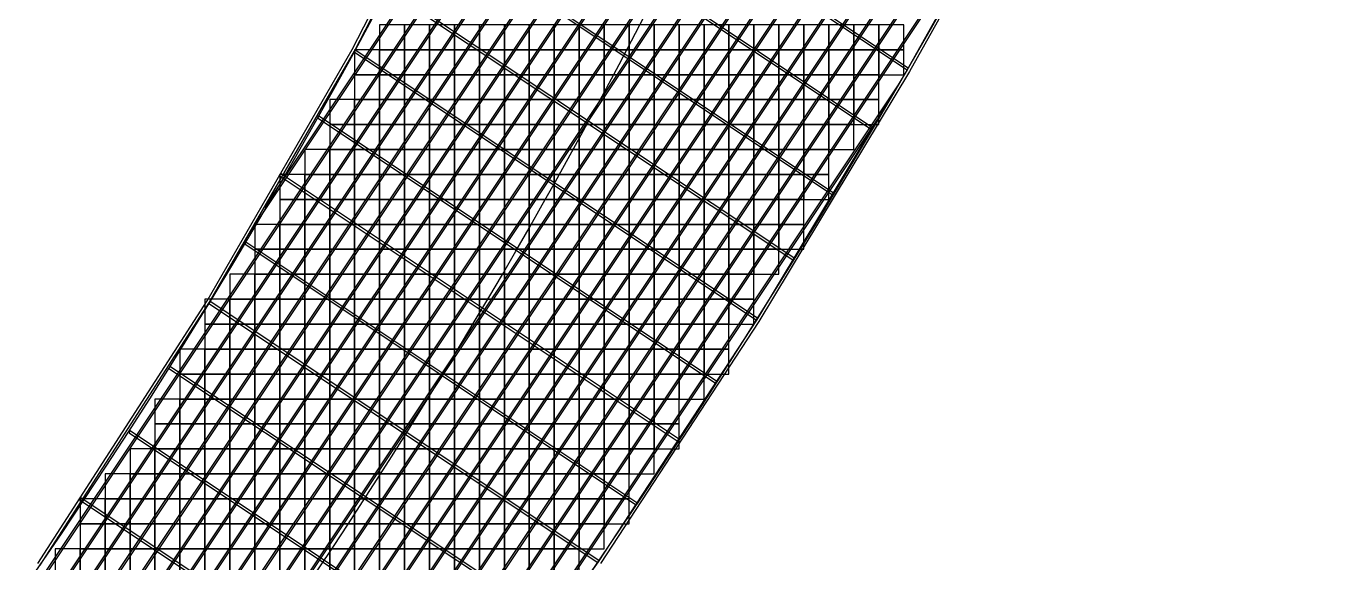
# Model space of a CAD drawing. Extents: x -31693 to 409283, y -98233 to 151957.
# Drawn here: x 114467 to 140801, y 24936 to 35686 of the extents above; entities that cross this region are included whole.
import ezdxf

# ---------------------------------------------------------------- set-up
doc = ezdxf.new("R2010")
doc.units = 0
doc.header["$LTSCALE"] = 1000
doc.header["$MEASUREMENT"] = 0
for name, color, linetype in [('500浮箱', 162, 'Continuous'), ('A-G-VISIBLE', 9, 'Continuous'), ('主龙骨', 4, 'Continuous'), ('边梁（14a槽钢', 3, 'Continuous'), ('龙骨', 10, 'Continuous')]:
    doc.layers.add(name, color=color, linetype=linetype)

# ---------------------------------------------------------------- blocks, each defined once
blk = doc.blocks.new('dasd')
at = {"layer": 'A-G-VISIBLE', "linetype": 'Continuous'}
for centre, radius, start, end in [((-132879.454, 42145.346), 121.404, 314.68966, 338.95615), ((-132898.334, 42165.736), 157.69, 318.2193, 335.49083)]:
    blk.add_arc(centre, radius, start, end, dxfattribs=at)

msp = doc.modelspace()

# ---------------------------------------------------------------- linework, layer by layer
at = {"layer": '500浮箱', "elevation": 2850}
for points in [[(121545, 35216), (122045, 35216), (122045, 35716), (121545, 35716)], [(122045, 35216), (122545, 35216), (122545, 35716), (122045, 35716)], [(122545, 35216), (123045, 35216), (123045, 35716), (122545, 35716)], [(123045, 35216), (123545, 35216), (123545, 35716), (123045, 35716)], [(123545, 35216), (124045, 35216), (124045, 35716), (123545, 35716)], [(124045, 35216), (124545, 35216), (124545, 35716), (124045, 35716)], [(124545, 35216), (125045, 35216), (125045, 35716), (124545, 35716)], [(125045, 35216), (125545, 35216), (125545, 35716), (125045, 35716)], [(125545, 35216), (126045, 35216), (126045, 35716), (125545, 35716)], [(126045, 35216), (126545, 35216), (126545, 35716), (126045, 35716)], [(126545, 35216), (127045, 35216), (127045, 35716), (126545, 35716)], [(127045, 35216), (127545, 35216), (127545, 35716), (127045, 35716)], [(127545, 35216), (128045, 35216), (128045, 35716), (127545, 35716)], [(128045, 35216), (128545, 35216), (128545, 35716), (128045, 35716)], [(128545, 35216), (129045, 35216), (129045, 35716), (128545, 35716)], [(129045, 35216), (129545, 35216), (129545, 35716), (129045, 35716)], [(129545, 35216), (130045, 35216), (130045, 35716), (129545, 35716)], [(130045, 35216), (130545, 35216), (130545, 35716), (130045, 35716)], [(130545, 35216), (131045, 35216), (131045, 35716), (130545, 35716)], [(131045, 35216), (131545, 35216), (131545, 35716), (131045, 35716)], [(131545, 35216), (132045, 35216), (132045, 35716), (131545, 35716)], [(121045, 34716), (121545, 34716), (121545, 35216), (121045, 35216)], [(121545, 34716), (122045, 34716), (122045, 35216), (121545, 35216)], [(122045, 34716), (122545, 34716), (122545, 35216), (122045, 35216)], [(122545, 34716), (123045, 34716), (123045, 35216), (122545, 35216)], [(123045, 34716), (123545, 34716), (123545, 35216), (123045, 35216)], [(123545, 34716), (124045, 34716), (124045, 35216), (123545, 35216)], [(124045, 34716), (124545, 34716), (124545, 35216), (124045, 35216)], [(124545, 34716), (125045, 34716), (125045, 35216), (124545, 35216)], [(125045, 34716), (125545, 34716), (125545, 35216), (125045, 35216)], [(125545, 34716), (126045, 34716), (126045, 35216), (125545, 35216)], [(126045, 34716), (126545, 34716), (126545, 35216), (126045, 35216)], [(126545, 34716), (127045, 34716), (127045, 35216), (126545, 35216)], [(127045, 34716), (127545, 34716), (127545, 35216), (127045, 35216)], [(127545, 34716), (128045, 34716), (128045, 35216), (127545, 35216)], [(128045, 34716), (128545, 34716), (128545, 35216), (128045, 35216)], [(128545, 34716), (129045, 34716), (129045, 35216), (128545, 35216)], [(129045, 34716), (129545, 34716), (129545, 35216), (129045, 35216)], [(129545, 34716), (130045, 34716), (130045, 35216), (129545, 35216)], [(130045, 34716), (130545, 34716), (130545, 35216), (130045, 35216)], [(130545, 34716), (131045, 34716), (131045, 35216), (130545, 35216)], [(131045, 34716), (131545, 34716), (131545, 35216), (131045, 35216)], [(131545, 34716), (132045, 34716), (132045, 35216), (131545, 35216)], [(121045, 34216), (121545, 34216), (121545, 34716), (121045, 34716)], [(121545, 34216), (122045, 34216), (122045, 34716), (121545, 34716)], [(122045, 34216), (122545, 34216), (122545, 34716), (122045, 34716)], [(122545, 34216), (123045, 34216), (123045, 34716), (122545, 34716)], [(123045, 34216), (123545, 34216), (123545, 34716), (123045, 34716)], [(123545, 34216), (124045, 34216), (124045, 34716), (123545, 34716)], [(124045, 34216), (124545, 34216), (124545, 34716), (124045, 34716)], [(124545, 34216), (125045, 34216), (125045, 34716), (124545, 34716)], [(125045, 34216), (125545, 34216), (125545, 34716), (125045, 34716)], [(125545, 34216), (126045, 34216), (126045, 34716), (125545, 34716)], [(126045, 34216), (126545, 34216), (126545, 34716), (126045, 34716)], [(126545, 34216), (127045, 34216), (127045, 34716), (126545, 34716)], [(127045, 34216), (127545, 34216), (127545, 34716), (127045, 34716)], [(127545, 34216), (128045, 34216), (128045, 34716), (127545, 34716)], [(128045, 34216), (128545, 34216), (128545, 34716), (128045, 34716)], [(128545, 34216), (129045, 34216), (129045, 34716), (128545, 34716)], [(129045, 34216), (129545, 34216), (129545, 34716), (129045, 34716)], [(129545, 34216), (130045, 34216), (130045, 34716), (129545, 34716)], [(130045, 34216), (130545, 34216), (130545, 34716), (130045, 34716)], [(130545, 34216), (131045, 34216), (131045, 34716), (130545, 34716)], [(131045, 34216), (131545, 34216), (131545, 34716), (131045, 34716)], [(120545, 33716), (121045, 33716), (121045, 34216), (120545, 34216)], [(121045, 33716), (121545, 33716), (121545, 34216), (121045, 34216)], [(121545, 33716), (122045, 33716), (122045, 34216), (121545, 34216)], [(122045, 33716), (122545, 33716), (122545, 34216), (122045, 34216)], [(122545, 33716), (123045, 33716), (123045, 34216), (122545, 34216)], [(123045, 33716), (123545, 33716), (123545, 34216), (123045, 34216)], [(123545, 33716), (124045, 33716), (124045, 34216), (123545, 34216)], [(124045, 33716), (124545, 33716), (124545, 34216), (124045, 34216)], [(124545, 33716), (125045, 33716), (125045, 34216), (124545, 34216)], [(125045, 33716), (125545, 33716), (125545, 34216), (125045, 34216)], [(125545, 33716), (126045, 33716), (126045, 34216), (125545, 34216)], [(126045, 33716), (126545, 33716), (126545, 34216), (126045, 34216)], [(126545, 33716), (127045, 33716), (127045, 34216), (126545, 34216)], [(127045, 33716), (127545, 33716), (127545, 34216), (127045, 34216)], [(127545, 33716), (128045, 33716), (128045, 34216), (127545, 34216)], [(128045, 33716), (128545, 33716), (128545, 34216), (128045, 34216)], [(128545, 33716), (129045, 33716), (129045, 34216), (128545, 34216)], [(129045, 33716), (129545, 33716), (129545, 34216), (129045, 34216)], [(129545, 33716), (130045, 33716), (130045, 34216), (129545, 34216)], [(130045, 33716), (130545, 33716), (130545, 34216), (130045, 34216)], [(130545, 33716), (131045, 33716), (131045, 34216), (130545, 34216)], [(131045, 33716), (131545, 33716), (131545, 34216), (131045, 34216)], [(120545, 33216), (121045, 33216), (121045, 33716), (120545, 33716)], [(121045, 33216), (121545, 33216), (121545, 33716), (121045, 33716)], [(121545, 33216), (122045, 33216), (122045, 33716), (121545, 33716)], [(122045, 33216), (122545, 33216), (122545, 33716), (122045, 33716)], [(122545, 33216), (123045, 33216), (123045, 33716), (122545, 33716)], [(123045, 33216), (123545, 33216), (123545, 33716), (123045, 33716)], [(123545, 33216), (124045, 33216), (124045, 33716), (123545, 33716)], [(124045, 33216), (124545, 33216), (124545, 33716), (124045, 33716)], [(124545, 33216), (125045, 33216), (125045, 33716), (124545, 33716)], [(125045, 33216), (125545, 33216), (125545, 33716), (125045, 33716)], [(125545, 33216), (126045, 33216), (126045, 33716), (125545, 33716)], [(126045, 33216), (126545, 33216), (126545, 33716), (126045, 33716)], [(126545, 33216), (127045, 33216), (127045, 33716), (126545, 33716)], [(127045, 33216), (127545, 33216), (127545, 33716), (127045, 33716)], [(127545, 33216), (128045, 33216), (128045, 33716), (127545, 33716)], [(128045, 33216), (128545, 33216), (128545, 33716), (128045, 33716)], [(128545, 33216), (129045, 33216), (129045, 33716), (128545, 33716)], [(129045, 33216), (129545, 33216), (129545, 33716), (129045, 33716)], [(129545, 33216), (130045, 33216), (130045, 33716), (129545, 33716)], [(130045, 33216), (130545, 33216), (130545, 33716), (130045, 33716)], [(130545, 33216), (131045, 33216), (131045, 33716), (130545, 33716)], [(120045, 32716), (120545, 32716), (120545, 33216), (120045, 33216)], [(120545, 32716), (121045, 32716), (121045, 33216), (120545, 33216)], [(121045, 32716), (121545, 32716), (121545, 33216), (121045, 33216)], [(121545, 32716), (122045, 32716), (122045, 33216), (121545, 33216)], [(122045, 32716), (122545, 32716), (122545, 33216), (122045, 33216)], [(122545, 32716), (123045, 32716), (123045, 33216), (122545, 33216)], [(123045, 32716), (123545, 32716), (123545, 33216), (123045, 33216)], [(123545, 32716), (124045, 32716), (124045, 33216), (123545, 33216)], [(124045, 32716), (124545, 32716), (124545, 33216), (124045, 33216)], [(124545, 32716), (125045, 32716), (125045, 33216), (124545, 33216)], [(125045, 32716), (125545, 32716), (125545, 33216), (125045, 33216)], [(125545, 32716), (126045, 32716), (126045, 33216), (125545, 33216)], [(126045, 32716), (126545, 32716), (126545, 33216), (126045, 33216)], [(126545, 32716), (127045, 32716), (127045, 33216), (126545, 33216)], [(127045, 32716), (127545, 32716), (127545, 33216), (127045, 33216)], [(127545, 32716), (128045, 32716), (128045, 33216), (127545, 33216)], [(128045, 32716), (128545, 32716), (128545, 33216), (128045, 33216)], [(128545, 32716), (129045, 32716), (129045, 33216), (128545, 33216)], [(129045, 32716), (129545, 32716), (129545, 33216), (129045, 33216)], [(129545, 32716), (130045, 32716), (130045, 33216), (129545, 33216)], [(130045, 32716), (130545, 32716), (130545, 33216), (130045, 33216)], [(119545, 32216), (120045, 32216), (120045, 32716), (119545, 32716)], [(120045, 32216), (120545, 32216), (120545, 32716), (120045, 32716)], [(120545, 32216), (121045, 32216), (121045, 32716), (120545, 32716)], [(121045, 32216), (121545, 32216), (121545, 32716), (121045, 32716)], [(121545, 32216), (122045, 32216), (122045, 32716), (121545, 32716)], [(122045, 32216), (122545, 32216), (122545, 32716), (122045, 32716)], [(122545, 32216), (123045, 32216), (123045, 32716), (122545, 32716)], [(123045, 32216), (123545, 32216), (123545, 32716), (123045, 32716)], [(123545, 32216), (124045, 32216), (124045, 32716), (123545, 32716)], [(124045, 32216), (124545, 32216), (124545, 32716), (124045, 32716)], [(124545, 32216), (125045, 32216), (125045, 32716), (124545, 32716)], [(125045, 32216), (125545, 32216), (125545, 32716), (125045, 32716)], [(125545, 32216), (126045, 32216), (126045, 32716), (125545, 32716)], [(126045, 32216), (126545, 32216), (126545, 32716), (126045, 32716)], [(126545, 32216), (127045, 32216), (127045, 32716), (126545, 32716)], [(127045, 32216), (127545, 32216), (127545, 32716), (127045, 32716)], [(127545, 32216), (128045, 32216), (128045, 32716), (127545, 32716)], [(128045, 32216), (128545, 32216), (128545, 32716), (128045, 32716)], [(128545, 32216), (129045, 32216), (129045, 32716), (128545, 32716)], [(129045, 32216), (129545, 32216), (129545, 32716), (129045, 32716)], [(129545, 32216), (130045, 32216), (130045, 32716), (129545, 32716)], [(130045, 32216), (130545, 32216), (130545, 32716), (130045, 32716)], [(119545, 31716), (120045, 31716), (120045, 32216), (119545, 32216)], [(120045, 31716), (120545, 31716), (120545, 32216), (120045, 32216)], [(120545, 31716), (121045, 31716), (121045, 32216), (120545, 32216)], [(121045, 31716), (121545, 31716), (121545, 32216), (121045, 32216)], [(121545, 31716), (122045, 31716), (122045, 32216), (121545, 32216)], [(122045, 31716), (122545, 31716), (122545, 32216), (122045, 32216)], [(122545, 31716), (123045, 31716), (123045, 32216), (122545, 32216)], [(123045, 31716), (123545, 31716), (123545, 32216), (123045, 32216)], [(123545, 31716), (124045, 31716), (124045, 32216), (123545, 32216)], [(124045, 31716), (124545, 31716), (124545, 32216), (124045, 32216)], [(124545, 31716), (125045, 31716), (125045, 32216), (124545, 32216)], [(125045, 31716), (125545, 31716), (125545, 32216), (125045, 32216)], [(125545, 31716), (126045, 31716), (126045, 32216), (125545, 32216)], [(126045, 31716), (126545, 31716), (126545, 32216), (126045, 32216)], [(126545, 31716), (127045, 31716), (127045, 32216), (126545, 32216)], [(127045, 31716), (127545, 31716), (127545, 32216), (127045, 32216)], [(127545, 31716), (128045, 31716), (128045, 32216), (127545, 32216)], [(128045, 31716), (128545, 31716), (128545, 32216), (128045, 32216)], [(128545, 31716), (129045, 31716), (129045, 32216), (128545, 32216)], [(129045, 31716), (129545, 31716), (129545, 32216), (129045, 32216)], [(129545, 31716), (130045, 31716), (130045, 32216), (129545, 32216)], [(119045, 31216), (119545, 31216), (119545, 31716), (119045, 31716)], [(119545, 31216), (120045, 31216), (120045, 31716), (119545, 31716)], [(120045, 31216), (120545, 31216), (120545, 31716), (120045, 31716)], [(120545, 31216), (121045, 31216), (121045, 31716), (120545, 31716)], [(121045, 31216), (121545, 31216), (121545, 31716), (121045, 31716)], [(121545, 31216), (122045, 31216), (122045, 31716), (121545, 31716)], [(122045, 31216), (122545, 31216), (122545, 31716), (122045, 31716)], [(122545, 31216), (123045, 31216), (123045, 31716), (122545, 31716)], [(123045, 31216), (123545, 31216), (123545, 31716), (123045, 31716)], [(123545, 31216), (124045, 31216), (124045, 31716), (123545, 31716)], [(124045, 31216), (124545, 31216), (124545, 31716), (124045, 31716)], [(124545, 31216), (125045, 31216), (125045, 31716), (124545, 31716)], [(125045, 31216), (125545, 31216), (125545, 31716), (125045, 31716)], [(125545, 31216), (126045, 31216), (126045, 31716), (125545, 31716)], [(126045, 31216), (126545, 31216), (126545, 31716), (126045, 31716)], [(126545, 31216), (127045, 31216), (127045, 31716), (126545, 31716)], [(127045, 31216), (127545, 31216), (127545, 31716), (127045, 31716)], [(127545, 31216), (128045, 31216), (128045, 31716), (127545, 31716)], [(128045, 31216), (128545, 31216), (128545, 31716), (128045, 31716)], [(128545, 31216), (129045, 31216), (129045, 31716), (128545, 31716)], [(129045, 31216), (129545, 31216), (129545, 31716), (129045, 31716)], [(129545, 31216), (130045, 31216), (130045, 31716), (129545, 31716)], [(119045, 30716), (119545, 30716), (119545, 31216), (119045, 31216)], [(119545, 30716), (120045, 30716), (120045, 31216), (119545, 31216)], [(120045, 30716), (120545, 30716), (120545, 31216), (120045, 31216)], [(120545, 30716), (121045, 30716), (121045, 31216), (120545, 31216)], [(121045, 30716), (121545, 30716), (121545, 31216), (121045, 31216)], [(121545, 30716), (122045, 30716), (122045, 31216), (121545, 31216)], [(122045, 30716), (122545, 30716), (122545, 31216), (122045, 31216)], [(122545, 30716), (123045, 30716), (123045, 31216), (122545, 31216)], [(123045, 30716), (123545, 30716), (123545, 31216), (123045, 31216)], [(123545, 30716), (124045, 30716), (124045, 31216), (123545, 31216)], [(124045, 30716), (124545, 30716), (124545, 31216), (124045, 31216)], [(124545, 30716), (125045, 30716), (125045, 31216), (124545, 31216)], [(125045, 30716), (125545, 30716), (125545, 31216), (125045, 31216)], [(125545, 30716), (126045, 30716), (126045, 31216), (125545, 31216)], [(126045, 30716), (126545, 30716), (126545, 31216), (126045, 31216)], [(126545, 30716), (127045, 30716), (127045, 31216), (126545, 31216)], [(127045, 30716), (127545, 30716), (127545, 31216), (127045, 31216)], [(127545, 30716), (128045, 30716), (128045, 31216), (127545, 31216)], [(128045, 30716), (128545, 30716), (128545, 31216), (128045, 31216)], [(128545, 30716), (129045, 30716), (129045, 31216), (128545, 31216)], [(129045, 30716), (129545, 30716), (129545, 31216), (129045, 31216)], [(118545, 30216), (119045, 30216), (119045, 30716), (118545, 30716)], [(119045, 30216), (119545, 30216), (119545, 30716), (119045, 30716)], [(119545, 30216), (120045, 30216), (120045, 30716), (119545, 30716)], [(120045, 30216), (120545, 30216), (120545, 30716), (120045, 30716)], [(120545, 30216), (121045, 30216), (121045, 30716), (120545, 30716)], [(121045, 30216), (121545, 30216), (121545, 30716), (121045, 30716)], [(121545, 30216), (122045, 30216), (122045, 30716), (121545, 30716)], [(122045, 30216), (122545, 30216), (122545, 30716), (122045, 30716)], [(122545, 30216), (123045, 30216), (123045, 30716), (122545, 30716)], [(123045, 30216), (123545, 30216), (123545, 30716), (123045, 30716)], [(123545, 30216), (124045, 30216), (124045, 30716), (123545, 30716)], [(124045, 30216), (124545, 30216), (124545, 30716), (124045, 30716)], [(124545, 30216), (125045, 30216), (125045, 30716), (124545, 30716)], [(125045, 30216), (125545, 30216), (125545, 30716), (125045, 30716)], [(125545, 30216), (126045, 30216), (126045, 30716), (125545, 30716)], [(126045, 30216), (126545, 30216), (126545, 30716), (126045, 30716)], [(126545, 30216), (127045, 30216), (127045, 30716), (126545, 30716)], [(127045, 30216), (127545, 30216), (127545, 30716), (127045, 30716)], [(127545, 30216), (128045, 30216), (128045, 30716), (127545, 30716)], [(128045, 30216), (128545, 30216), (128545, 30716), (128045, 30716)], [(128545, 30216), (129045, 30216), (129045, 30716), (128545, 30716)], [(118045, 29716), (118545, 29716), (118545, 30216), (118045, 30216)], [(118545, 29716), (119045, 29716), (119045, 30216), (118545, 30216)], [(119045, 29716), (119545, 29716), (119545, 30216), (119045, 30216)], [(119545, 29716), (120045, 29716), (120045, 30216), (119545, 30216)], [(120045, 29716), (120545, 29716), (120545, 30216), (120045, 30216)], [(120545, 29716), (121045, 29716), (121045, 30216), (120545, 30216)], [(121045, 29716), (121545, 29716), (121545, 30216), (121045, 30216)], [(121545, 29716), (122045, 29716), (122045, 30216), (121545, 30216)], [(122045, 29716), (122545, 29716), (122545, 30216), (122045, 30216)], [(122545, 29716), (123045, 29716), (123045, 30216), (122545, 30216)], [(123045, 29716), (123545, 29716), (123545, 30216), (123045, 30216)], [(123545, 29716), (124045, 29716), (124045, 30216), (123545, 30216)], [(124045, 29716), (124545, 29716), (124545, 30216), (124045, 30216)], [(124545, 29716), (125045, 29716), (125045, 30216), (124545, 30216)], [(125045, 29716), (125545, 29716), (125545, 30216), (125045, 30216)], [(125545, 29716), (126045, 29716), (126045, 30216), (125545, 30216)], [(126045, 29716), (126545, 29716), (126545, 30216), (126045, 30216)], [(126545, 29716), (127045, 29716), (127045, 30216), (126545, 30216)], [(127045, 29716), (127545, 29716), (127545, 30216), (127045, 30216)], [(127545, 29716), (128045, 29716), (128045, 30216), (127545, 30216)], [(128045, 29716), (128545, 29716), (128545, 30216), (128045, 30216)], [(128545, 29716), (129045, 29716), (129045, 30216), (128545, 30216)], [(118045, 29216), (118545, 29216), (118545, 29716), (118045, 29716)], [(118545, 29216), (119045, 29216), (119045, 29716), (118545, 29716)], [(119045, 29216), (119545, 29216), (119545, 29716), (119045, 29716)], [(119545, 29216), (120045, 29216), (120045, 29716), (119545, 29716)], [(120045, 29216), (120545, 29216), (120545, 29716), (120045, 29716)], [(120545, 29216), (121045, 29216), (121045, 29716), (120545, 29716)], [(121045, 29216), (121545, 29216), (121545, 29716), (121045, 29716)], [(121545, 29216), (122045, 29216), (122045, 29716), (121545, 29716)], [(122045, 29216), (122545, 29216), (122545, 29716), (122045, 29716)], [(122545, 29216), (123045, 29216), (123045, 29716), (122545, 29716)], [(123045, 29216), (123545, 29216), (123545, 29716), (123045, 29716)], [(123545, 29216), (124045, 29216), (124045, 29716), (123545, 29716)], [(124045, 29216), (124545, 29216), (124545, 29716), (124045, 29716)], [(124545, 29216), (125045, 29216), (125045, 29716), (124545, 29716)], [(125045, 29216), (125545, 29216), (125545, 29716), (125045, 29716)], [(125545, 29216), (126045, 29216), (126045, 29716), (125545, 29716)], [(126045, 29216), (126545, 29216), (126545, 29716), (126045, 29716)], [(126545, 29216), (127045, 29216), (127045, 29716), (126545, 29716)], [(127045, 29216), (127545, 29216), (127545, 29716), (127045, 29716)], [(127545, 29216), (128045, 29216), (128045, 29716), (127545, 29716)], [(128045, 29216), (128545, 29216), (128545, 29716), (128045, 29716)], [(117545, 28716), (118045, 28716), (118045, 29216), (117545, 29216)], [(118045, 28716), (118545, 28716), (118545, 29216), (118045, 29216)], [(118545, 28716), (119045, 28716), (119045, 29216), (118545, 29216)], [(119045, 28716), (119545, 28716), (119545, 29216), (119045, 29216)], [(119545, 28716), (120045, 28716), (120045, 29216), (119545, 29216)], [(120045, 28716), (120545, 28716), (120545, 29216), (120045, 29216)], [(120545, 28716), (121045, 28716), (121045, 29216), (120545, 29216)], [(121045, 28716), (121545, 28716), (121545, 29216), (121045, 29216)], [(121545, 28716), (122045, 28716), (122045, 29216), (121545, 29216)], [(122045, 28716), (122545, 28716), (122545, 29216), (122045, 29216)], [(122545, 28716), (123045, 28716), (123045, 29216), (122545, 29216)], [(123045, 28716), (123545, 28716), (123545, 29216), (123045, 29216)], [(123545, 28716), (124045, 28716), (124045, 29216), (123545, 29216)], [(124045, 28716), (124545, 28716), (124545, 29216), (124045, 29216)], [(124545, 28716), (125045, 28716), (125045, 29216), (124545, 29216)], [(125045, 28716), (125545, 28716), (125545, 29216), (125045, 29216)], [(125545, 28716), (126045, 28716), (126045, 29216), (125545, 29216)], [(126045, 28716), (126545, 28716), (126545, 29216), (126045, 29216)], [(126545, 28716), (127045, 28716), (127045, 29216), (126545, 29216)], [(127045, 28716), (127545, 28716), (127545, 29216), (127045, 29216)], [(127545, 28716), (128045, 28716), (128045, 29216), (127545, 29216)], [(128045, 28716), (128545, 28716), (128545, 29216), (128045, 29216)], [(117545, 28216), (118045, 28216), (118045, 28716), (117545, 28716)], [(118045, 28216), (118545, 28216), (118545, 28716), (118045, 28716)], [(118545, 28216), (119045, 28216), (119045, 28716), (118545, 28716)], [(119045, 28216), (119545, 28216), (119545, 28716), (119045, 28716)], [(119545, 28216), (120045, 28216), (120045, 28716), (119545, 28716)], [(120045, 28216), (120545, 28216), (120545, 28716), (120045, 28716)], [(120545, 28216), (121045, 28216), (121045, 28716), (120545, 28716)], [(121045, 28216), (121545, 28216), (121545, 28716), (121045, 28716)], [(121545, 28216), (122045, 28216), (122045, 28716), (121545, 28716)], [(122045, 28216), (122545, 28216), (122545, 28716), (122045, 28716)], [(122545, 28216), (123045, 28216), (123045, 28716), (122545, 28716)], [(123045, 28216), (123545, 28216), (123545, 28716), (123045, 28716)], [(123545, 28216), (124045, 28216), (124045, 28716), (123545, 28716)], [(124045, 28216), (124545, 28216), (124545, 28716), (124045, 28716)], [(124545, 28216), (125045, 28216), (125045, 28716), (124545, 28716)], [(125045, 28216), (125545, 28216), (125545, 28716), (125045, 28716)], [(125545, 28216), (126045, 28216), (126045, 28716), (125545, 28716)], [(126045, 28216), (126545, 28216), (126545, 28716), (126045, 28716)], [(126545, 28216), (127045, 28216), (127045, 28716), (126545, 28716)], [(127045, 28216), (127545, 28216), (127545, 28716), (127045, 28716)], [(127545, 28216), (128045, 28216), (128045, 28716), (127545, 28716)], [(117045, 27716), (117545, 27716), (117545, 28216), (117045, 28216)], [(117545, 27716), (118045, 27716), (118045, 28216), (117545, 28216)], [(118045, 27716), (118545, 27716), (118545, 28216), (118045, 28216)], [(118545, 27716), (119045, 27716), (119045, 28216), (118545, 28216)], [(119045, 27716), (119545, 27716), (119545, 28216), (119045, 28216)], [(119545, 27716), (120045, 27716), (120045, 28216), (119545, 28216)], [(120045, 27716), (120545, 27716), (120545, 28216), (120045, 28216)], [(120545, 27716), (121045, 27716), (121045, 28216), (120545, 28216)], [(121045, 27716), (121545, 27716), (121545, 28216), (121045, 28216)], [(121545, 27716), (122045, 27716), (122045, 28216), (121545, 28216)], [(122045, 27716), (122545, 27716), (122545, 28216), (122045, 28216)], [(122545, 27716), (123045, 27716), (123045, 28216), (122545, 28216)], [(123045, 27716), (123545, 27716), (123545, 28216), (123045, 28216)], [(123545, 27716), (124045, 27716), (124045, 28216), (123545, 28216)], [(124045, 27716), (124545, 27716), (124545, 28216), (124045, 28216)], [(124545, 27716), (125045, 27716), (125045, 28216), (124545, 28216)], [(125045, 27716), (125545, 27716), (125545, 28216), (125045, 28216)], [(125545, 27716), (126045, 27716), (126045, 28216), (125545, 28216)], [(126045, 27716), (126545, 27716), (126545, 28216), (126045, 28216)], [(126545, 27716), (127045, 27716), (127045, 28216), (126545, 28216)], [(127045, 27716), (127545, 27716), (127545, 28216), (127045, 28216)], [(117045, 27216), (117545, 27216), (117545, 27716), (117045, 27716)], [(117545, 27216), (118045, 27216), (118045, 27716), (117545, 27716)], [(118045, 27216), (118545, 27216), (118545, 27716), (118045, 27716)], [(118545, 27216), (119045, 27216), (119045, 27716), (118545, 27716)], [(119045, 27216), (119545, 27216), (119545, 27716), (119045, 27716)], [(119545, 27216), (120045, 27216), (120045, 27716), (119545, 27716)], [(120045, 27216), (120545, 27216), (120545, 27716), (120045, 27716)], [(120545, 27216), (121045, 27216), (121045, 27716), (120545, 27716)], [(121045, 27216), (121545, 27216), (121545, 27716), (121045, 27716)], [(121545, 27216), (122045, 27216), (122045, 27716), (121545, 27716)], [(122045, 27216), (122545, 27216), (122545, 27716), (122045, 27716)], [(122545, 27216), (123045, 27216), (123045, 27716), (122545, 27716)], [(123045, 27216), (123545, 27216), (123545, 27716), (123045, 27716)], [(123545, 27216), (124045, 27216), (124045, 27716), (123545, 27716)], [(124045, 27216), (124545, 27216), (124545, 27716), (124045, 27716)], [(124545, 27216), (125045, 27216), (125045, 27716), (124545, 27716)], [(125045, 27216), (125545, 27216), (125545, 27716), (125045, 27716)], [(125545, 27216), (126045, 27216), (126045, 27716), (125545, 27716)], [(126045, 27216), (126545, 27216), (126545, 27716), (126045, 27716)], [(126545, 27216), (127045, 27216), (127045, 27716), (126545, 27716)], [(127045, 27216), (127545, 27216), (127545, 27716), (127045, 27716)], [(116545, 26716), (117045, 26716), (117045, 27216), (116545, 27216)], [(117045, 26716), (117545, 26716), (117545, 27216), (117045, 27216)], [(117545, 26716), (118045, 26716), (118045, 27216), (117545, 27216)], [(118045, 26716), (118545, 26716), (118545, 27216), (118045, 27216)], [(118545, 26716), (119045, 26716), (119045, 27216), (118545, 27216)], [(119045, 26716), (119545, 26716), (119545, 27216), (119045, 27216)], [(119545, 26716), (120045, 26716), (120045, 27216), (119545, 27216)], [(120045, 26716), (120545, 26716), (120545, 27216), (120045, 27216)], [(120545, 26716), (121045, 26716), (121045, 27216), (120545, 27216)], [(121045, 26716), (121545, 26716), (121545, 27216), (121045, 27216)], [(121545, 26716), (122045, 26716), (122045, 27216), (121545, 27216)], [(122045, 26716), (122545, 26716), (122545, 27216), (122045, 27216)], [(122545, 26716), (123045, 26716), (123045, 27216), (122545, 27216)], [(123045, 26716), (123545, 26716), (123545, 27216), (123045, 27216)], [(123545, 26716), (124045, 26716), (124045, 27216), (123545, 27216)], [(124045, 26716), (124545, 26716), (124545, 27216), (124045, 27216)], [(124545, 26716), (125045, 26716), (125045, 27216), (124545, 27216)], [(125045, 26716), (125545, 26716), (125545, 27216), (125045, 27216)], [(125545, 26716), (126045, 26716), (126045, 27216), (125545, 27216)], [(126045, 26716), (126545, 26716), (126545, 27216), (126045, 27216)], [(126545, 26716), (127045, 26716), (127045, 27216), (126545, 27216)], [(116045, 26216), (116545, 26216), (116545, 26716), (116045, 26716)], [(116545, 26216), (117045, 26216), (117045, 26716), (116545, 26716)], [(117045, 26216), (117545, 26216), (117545, 26716), (117045, 26716)], [(117545, 26216), (118045, 26216), (118045, 26716), (117545, 26716)], [(118045, 26216), (118545, 26216), (118545, 26716), (118045, 26716)], [(118545, 26216), (119045, 26216), (119045, 26716), (118545, 26716)], [(119045, 26216), (119545, 26216), (119545, 26716), (119045, 26716)], [(119545, 26216), (120045, 26216), (120045, 26716), (119545, 26716)], [(120045, 26216), (120545, 26216), (120545, 26716), (120045, 26716)], [(120545, 26216), (121045, 26216), (121045, 26716), (120545, 26716)], [(121045, 26216), (121545, 26216), (121545, 26716), (121045, 26716)], [(121545, 26216), (122045, 26216), (122045, 26716), (121545, 26716)], [(122045, 26216), (122545, 26216), (122545, 26716), (122045, 26716)], [(122545, 26216), (123045, 26216), (123045, 26716), (122545, 26716)], [(123045, 26216), (123545, 26216), (123545, 26716), (123045, 26716)], [(123545, 26216), (124045, 26216), (124045, 26716), (123545, 26716)], [(124045, 26216), (124545, 26216), (124545, 26716), (124045, 26716)], [(124545, 26216), (125045, 26216), (125045, 26716), (124545, 26716)], [(125045, 26216), (125545, 26216), (125545, 26716), (125045, 26716)], [(125545, 26216), (126045, 26216), (126045, 26716), (125545, 26716)], [(126045, 26216), (126545, 26216), (126545, 26716), (126045, 26716)], [(115545, 25716), (116045, 25716), (116045, 26216), (115545, 26216)], [(116045, 25716), (116545, 25716), (116545, 26216), (116045, 26216)], [(116545, 25716), (117045, 25716), (117045, 26216), (116545, 26216)], [(117045, 25716), (117545, 25716), (117545, 26216), (117045, 26216)], [(117545, 25716), (118045, 25716), (118045, 26216), (117545, 26216)], [(118045, 25716), (118545, 25716), (118545, 26216), (118045, 26216)], [(118545, 25716), (119045, 25716), (119045, 26216), (118545, 26216)], [(119045, 25716), (119545, 25716), (119545, 26216), (119045, 26216)], [(119545, 25716), (120045, 25716), (120045, 26216), (119545, 26216)], [(120045, 25716), (120545, 25716), (120545, 26216), (120045, 26216)], [(120545, 25716), (121045, 25716), (121045, 26216), (120545, 26216)], [(121045, 25716), (121545, 25716), (121545, 26216), (121045, 26216)], [(121545, 25716), (122045, 25716), (122045, 26216), (121545, 26216)], [(122045, 25716), (122545, 25716), (122545, 26216), (122045, 26216)], [(122545, 25716), (123045, 25716), (123045, 26216), (122545, 26216)], [(123045, 25716), (123545, 25716), (123545, 26216), (123045, 26216)], [(123545, 25716), (124045, 25716), (124045, 26216), (123545, 26216)], [(124045, 25716), (124545, 25716), (124545, 26216), (124045, 26216)], [(124545, 25716), (125045, 25716), (125045, 26216), (124545, 26216)], [(125045, 25716), (125545, 25716), (125545, 26216), (125045, 26216)], [(125545, 25716), (126045, 25716), (126045, 26216), (125545, 26216)], [(126045, 25716), (126545, 25716), (126545, 26216), (126045, 26216)], [(115545, 25216), (116045, 25216), (116045, 25716), (115545, 25716)], [(116045, 25216), (116545, 25216), (116545, 25716), (116045, 25716)], [(116545, 25216), (117045, 25216), (117045, 25716), (116545, 25716)], [(117045, 25216), (117545, 25216), (117545, 25716), (117045, 25716)], [(117545, 25216), (118045, 25216), (118045, 25716), (117545, 25716)], [(118045, 25216), (118545, 25216), (118545, 25716), (118045, 25716)], [(118545, 25216), (119045, 25216), (119045, 25716), (118545, 25716)], [(119045, 25216), (119545, 25216), (119545, 25716), (119045, 25716)], [(119545, 25216), (120045, 25216), (120045, 25716), (119545, 25716)], [(120045, 25216), (120545, 25216), (120545, 25716), (120045, 25716)], [(120545, 25216), (121045, 25216), (121045, 25716), (120545, 25716)], [(121045, 25216), (121545, 25216), (121545, 25716), (121045, 25716)], [(121545, 25216), (122045, 25216), (122045, 25716), (121545, 25716)], [(122045, 25216), (122545, 25216), (122545, 25716), (122045, 25716)], [(122545, 25216), (123045, 25216), (123045, 25716), (122545, 25716)], [(123045, 25216), (123545, 25216), (123545, 25716), (123045, 25716)], [(123545, 25216), (124045, 25216), (124045, 25716), (123545, 25716)], [(124045, 25216), (124545, 25216), (124545, 25716), (124045, 25716)], [(124545, 25216), (125045, 25216), (125045, 25716), (124545, 25716)], [(125045, 25216), (125545, 25216), (125545, 25716), (125045, 25716)], [(125545, 25216), (126045, 25216), (126045, 25716), (125545, 25716)], [(115045, 24716), (115545, 24716), (115545, 25216), (115045, 25216)], [(115545, 24716), (116045, 24716), (116045, 25216), (115545, 25216)], [(116045, 24716), (116545, 24716), (116545, 25216), (116045, 25216)], [(116545, 24716), (117045, 24716), (117045, 25216), (116545, 25216)], [(117045, 24716), (117545, 24716), (117545, 25216), (117045, 25216)], [(117545, 24716), (118045, 24716), (118045, 25216), (117545, 25216)], [(118045, 24716), (118545, 24716), (118545, 25216), (118045, 25216)], [(118545, 24716), (119045, 24716), (119045, 25216), (118545, 25216)], [(119045, 24716), (119545, 24716), (119545, 25216), (119045, 25216)], [(119545, 24716), (120045, 24716), (120045, 25216), (119545, 25216)], [(120045, 24716), (120545, 24716), (120545, 25216), (120045, 25216)], [(120545, 24716), (121045, 24716), (121045, 25216), (120545, 25216)], [(121045, 24716), (121545, 24716), (121545, 25216), (121045, 25216)], [(121545, 24716), (122045, 24716), (122045, 25216), (121545, 25216)], [(122045, 24716), (122545, 24716), (122545, 25216), (122045, 25216)], [(122545, 24716), (123045, 24716), (123045, 25216), (122545, 25216)], [(123045, 24716), (123545, 24716), (123545, 25216), (123045, 25216)], [(123545, 24716), (124045, 24716), (124045, 25216), (123545, 25216)], [(124045, 24716), (124545, 24716), (124545, 25216), (124045, 25216)], [(124545, 24716), (125045, 24716), (125045, 25216), (124545, 25216)], [(125045, 24716), (125545, 24716), (125545, 25216), (125045, 25216)]]:
    msp.add_lwpolyline(points, close=True, dxfattribs=at)
at = {"layer": '主龙骨', "elevation": 2850}
for points in [[(132136, 34847), (123746, 40441), (123722, 40405), (132114, 34810)], [(131436, 33647), (123110, 39198), (123086, 39162), (131414, 33610)], [(130632, 32350), (122408, 37835), (122384, 37799), (130609, 32313)], [(129843, 31043), (121705, 36467), (121681, 36432), (129821, 31006)], [(129116, 29835), (121057, 35208), (121033, 35172), (129093, 29798)], [(128293, 28576), (120326, 33887), (120302, 33851), (128270, 28540)], [(127534, 27415), (119557, 32734), (119533, 32698), (127510, 27379)], [(126699, 26139), (118866, 31359), (118842, 31323), (126675, 26103)], [(125940, 24978), (118150, 30169), (118126, 30133), (125916, 24943)], [(125057, 23734), (117345, 28866), (117321, 28830), (125032, 23698)], [(124173, 22489), (116550, 27576), (116526, 27540), (124148, 22454)], [(123209, 21132), (115557, 26234), (115533, 26198), (123184, 21097)]]:
    msp.add_lwpolyline(points, dxfattribs=at)
at = {"layer": '边梁（14a槽钢', "elevation": 2850}
for points in [[(114695, 24920), (118091, 30184), (120994, 35218), (123663, 40405), (126146, 45871), (128518, 51712), (129324, 54038), (129846, 55848)], [(114743, 24888), (118140, 30154), (121045, 35190), (123715, 40380), (126199, 45848), (128573, 51691), (129379, 54020), (129902, 55833)], [(134296, 38712), (132114, 34810), (129093, 29798), (125925, 24956), (122312, 19868)], [(134347, 38684), (132164, 34781), (129142, 29767), (125973, 24923)]]:
    msp.add_lwpolyline(points, dxfattribs=at)
at = {"layer": '龙骨'}
for p, q in [((118932, 31527, 2850), (134834, 55382, 2850)), ((134801, 55404, 2850), (119241, 32062, 2850)), ((135133, 55182, 2850), (103298, 7425, 2850)), ((103350, 7431, 2850), (135167, 55160, 2850)), ((135466, 54960, 2850), (103821, 7489, 2850)), ((103874, 7495, 2850), (135500, 54938, 2850)), ((135799, 54738, 2850), (104345, 7553, 2850)), ((104397, 7559, 2850), (135832, 54716, 2850)), ((136132, 54516, 2850), (104868, 7617, 2850)), ((104921, 7624, 2850), (136165, 54494, 2850)), ((136465, 54295, 2850), (105392, 7681, 2850)), ((105444, 7688, 2850), (136498, 54272, 2850)), ((136798, 54073, 2850), (105915, 7745, 2850)), ((105968, 7752, 2850), (136831, 54051, 2850)), ((137130, 53851, 2850), (106439, 7810, 2850)), ((106491, 7816, 2850), (137164, 53829, 2850)), ((137463, 53629, 2850), (106962, 7874, 2850)), ((107015, 7880, 2850), (137496, 53607, 2850)), ((137796, 53407, 2850), (107486, 7938, 2850)), ((107538, 7944, 2850), (137829, 53385, 2850)), ((138129, 53185, 2850), (108009, 8002, 2850)), ((108062, 8008, 2850), (138162, 53163, 2850)), ((138462, 52963, 2850), (108533, 8066, 2850)), ((108585, 8072, 2850), (138495, 52941, 2850)), ((138795, 52742, 2850), (109056, 8130, 2850)), ((109109, 8137, 2850), (138828, 52719, 2850)), ((139127, 52520, 2850), (109580, 8194, 2850)), ((109632, 8201, 2850), (139161, 52497, 2850)), ((139460, 52298, 2850), (110103, 8258, 2850)), ((110156, 8265, 2850), (139493, 52276, 2850)), ((140801, 52145, 2850), (111674, 8451, 2850)), ((139793, 52076, 2850), (110627, 8323, 2850)), ((110679, 8329, 2850), (139826, 52054, 2850)), ((111726, 8457, 2850), (140728, 51965, 2850)), ((140126, 51854, 2850), (111150, 8387, 2850)), ((111203, 8393, 2850), (140159, 51832, 2850)), ((139969, 50176, 2850), (112197, 8515, 2850)), ((112250, 8521, 2850), (139867, 49951, 2850)), ((138771, 47658, 2850), (112721, 8579, 2850)), ((112773, 8586, 2850), (138662, 47423, 2850)), ((137607, 45190, 2850), (113466, 8976, 2850)), ((113667, 9206, 2850), (137479, 44927, 2850)), ((136224, 42395, 2850), (115543, 11370, 2850)), ((115790, 11670, 2850), (136070, 42092, 2850)), ((134483, 39062, 2850), (118020, 14365, 2850)), ((118267, 14664, 2850), (134285, 38692, 2850)), ((128367, 35656, 2850), (128400, 35634, 2850)), ((128700, 35434, 2850), (128733, 35412, 2850)), ((129033, 35213, 2850), (129066, 35190, 2850)), ((129365, 34991, 2850), (129399, 34969, 2850)), ((129698, 34769, 2850), (129731, 34747, 2850)), ((131972, 34575, 2850), (121245, 18483, 2850)), ((130031, 34547, 2850), (130064, 34525, 2850)), ((130364, 34325, 2850), (130397, 34303, 2850)), ((130697, 34103, 2850), (130730, 34081, 2850)), ((121605, 18949, 2850), (131518, 33821, 2850)), ((131029, 33881, 2850), (131063, 33859, 2850)), ((131362, 33660, 2850), (131396, 33637, 2850))]:
    msp.add_line(p, q, dxfattribs=at)
at = {"layer": '龙骨', "elevation": 2850}
msp.add_lwpolyline([(106438, 7751, 0.149253), (137795, 67716, 0.360669), (95631, 110043, 0.058715), (17434, 114815, 3.295268)], format="xyb", dxfattribs=at)

# ---------------------------------------------------------------- block references
at = {"xscale": 1000, "yscale": 1000, "zscale": 1000}
msp.add_blockref('dasd', (132893911, -42052037, 2850), dxfattribs=at)

doc.saveas('drawing.dxf')
